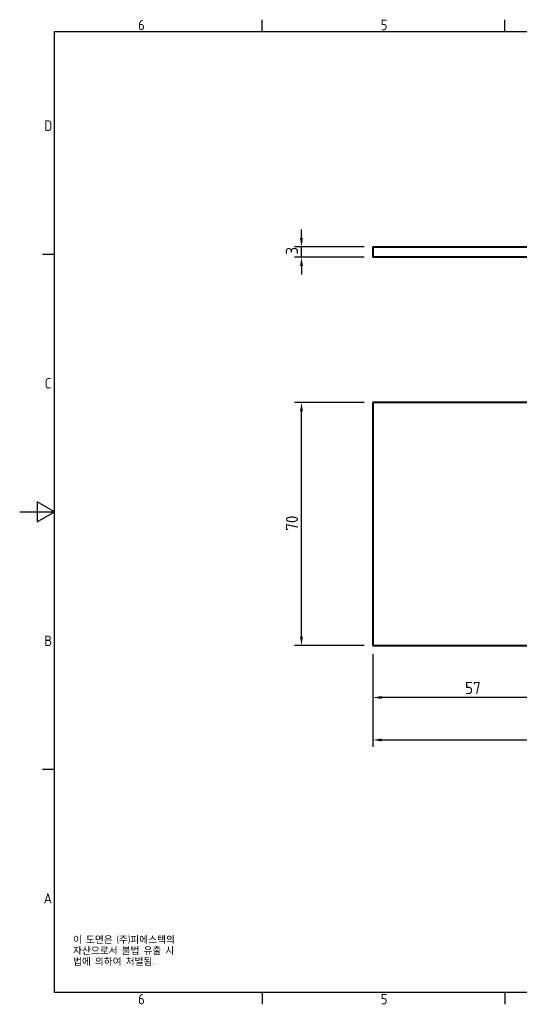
# Model space of a CAD drawing. Header units: millimetres. Extents: x 0 to 2375, y 0 to 3360.
# Drawn here: x 1955 to 2099.7, y 1514 to 1797.8 of the extents above; entities that cross this region are included whole.
import ezdxf

# ---------------------------------------------------------------- set-up
doc = ezdxf.new("R2010")
doc.units = ezdxf.units.MM
for name, color, linetype, lineweight in [('DPJD3197$0$가시적인 것(ISO)', 3, 'Continuous', 40), ('DPJD3197$0$경계(ISO)', 7, 'Continuous', 25), ('DPJD3197$0$기호(ISO)', 5, 'Continuous', 25), ('DPJD3197$0$치수(ISO)', 2, 'Continuous', 25)]:
    doc.layers.add(name, color=color, linetype=linetype, lineweight=lineweight)
doc.styles.add('DPJD3197$0$문자 텍스트_PSTEK_POSCO', font='isocp.shx')
doc.styles.add('DPJD3197$0$치수 텍스트_PSTEK_POSCO', font='isocp.shx')
doc.dimstyles.new('DPJD3197$0$치수_PSTEK_POSCO', dxfattribs={"dimtxt": 3.5, "dimasz": 2.5, "dimexe": 2, "dimexo": 2.5, "dimgap": 1, "dimtad": 1, "dimrnd": 1e-08, "dimdsep": 46, "dimtxsty": 'DPJD3197$0$치수 텍스트_PSTEK_POSCO', "dimcen": 0.09, "dimdle": 10, "dimclrd": 7, "dimclre": 7, "dimclrt": 2, "dimadec": 1, "dimazin": 2, "dimtfac": 1, "dimtmove": 0, "dimatfit": 3, "dimfxl": 0, "dimtolj": 1, "dimlwd": -1, "dimlwe": -1, "dimarcsym": 0})

# ---------------------------------------------------------------- blocks, each defined once
blk = doc.blocks.new('DPJD3197$0$경계 Default Border')
at = {"layer": 'DPJD3197$0$경계(ISO)'}
for p, q in [((70, 287.0000076293945), (70, 290.4000091552734)), ((140, 287.0000076293945), (140, 290.4000091552734)), ((10, 222.7499961853027), (6.599999666213989, 222.7499961853027)), ((10, 74.25000190734863), (6.599999666213989, 74.25000190734863)), ((70, 10), (70, 6.599999666213989)), ((140, 10), (140, 6.599999666213989))]:
    blk.add_line(p, q, dxfattribs=at)
at = {"layer": 'DPJD3197$0$경계(ISO)', "flags": 128}
for points in [[(10, 10), (10, 287.0000076293945), (410, 287.0000076293945), (410, 10), (10, 10)], [(0, 148.5000038146973), (10, 148.5000038146973), (5, 151.3867473602295), (5, 145.6132507324219), (10, 148.5000038146973)]]:
    blk.add_lwpolyline(points, dxfattribs=at)
at = {"layer": 'DPJD3197$0$경계(ISO)', "color": 2, "char_height": 3.00000011920929, "attachment_point": 7, "style": 'DPJD3197$0$문자 텍스트_PSTEK_POSCO'}
for s, insert in [('6', (34.14453946055966, 287.3713945155963)), ('5', (104.1445394605597, 287.3713945155963)), ('D', (7.078270083685684, 258.3463944559917)), ('C', (7.244539400955009, 184.0963944559917)), ('B', (7.078270083685684, 109.8463944559917)), ('A', (6.914400698149937, 35.61784856929444)), ('6', (34.14453946055966, 6.57139439638704)), ('5', (104.1445394605597, 6.57139439638704))]:
    blk.add_mtext(s, dxfattribs=dict(at, insert=insert))
blk = doc.blocks.new('*D101')
at = {"layer": 'Defpoints', "color": 0}
for p in [(158.9241777654888, 120.0169329349419), (101.9241777654889, 110.0169329349419), (101.9241777654889, 95.01693293494192)]:
    blk.add_point(p, dxfattribs=at)
at = {"layer": 'DPJD3197$0$치수(ISO)', "color": 7}
for p, q in [((158.9241777654888, 117.5169329349419), (158.9241777654888, 93.01693293494192)), ((101.9241777654889, 107.5169329349419), (101.9241777654889, 93.01693293494192)), ((156.4241777654888, 95.01693293494192), (104.4241777654889, 95.01693293494192))]:
    blk.add_line(p, q, dxfattribs=at)
for points in [[(104.4241777654889, 95.43359960160859), (104.4241777654889, 94.60026626827525), (101.9241777654889, 95.01693293494192)], [(156.4241777654888, 95.43359960160859), (156.4241777654888, 94.60026626827525), (158.9241777654888, 95.01693293494192)]]:
    blk.add_solid(points, dxfattribs=at)
at = {"layer": 'DPJD3197$0$치수(ISO)', "color": 2, "insert": (128.4991777654888, 97.76693293494192), "char_height": 3.5, "attachment_point": 4, "style": 'DPJD3197$0$치수 텍스트_PSTEK_POSCO'}
blk.add_mtext('\\A1;57', dxfattribs=at)
blk = doc.blocks.new('*D103')
at = {"layer": 'Defpoints', "color": 0}
for p in [(328.9241777654888, 130.0169329349419), (101.9241777654889, 110.0169329349419), (328.9241777654888, 82.77882844366815)]:
    blk.add_point(p, dxfattribs=at)
at = {"layer": 'DPJD3197$0$치수(ISO)', "color": 7}
for p, q in [((328.9241777654888, 127.5169329349419), (328.9241777654888, 80.77882844366815)), ((101.9241777654889, 107.5169329349419), (101.9241777654889, 80.77882844366815)), ((104.4241777654889, 82.77882844366815), (326.4241777654888, 82.77882844366815))]:
    blk.add_line(p, q, dxfattribs=at)
for points in [[(104.4241777654889, 83.19549511033482), (104.4241777654889, 82.36216177700148), (101.9241777654889, 82.77882844366815)], [(326.4241777654888, 83.19549511033482), (326.4241777654888, 82.36216177700148), (328.9241777654888, 82.77882844366815)]]:
    blk.add_solid(points, dxfattribs=at)
at = {"layer": 'DPJD3197$0$치수(ISO)', "color": 2, "insert": (212.2297387891109, 85.52917293185712), "char_height": 3.5, "attachment_point": 4, "style": 'DPJD3197$0$치수 텍스트_PSTEK_POSCO'}
blk.add_mtext('\\A1;227', dxfattribs=at)
blk = doc.blocks.new('*D104')
at = {"layer": 'Defpoints', "color": 0}
for p in [(81.2966963340632, 180.0169329349419), (101.9241777654889, 180.0169329349419), (101.9241777654889, 110.0169329349419)]:
    blk.add_point(p, dxfattribs=at)
at = {"layer": 'DPJD3197$0$치수(ISO)', "color": 7}
for p, q in [((99.42417776548886, 180.0169329349419), (79.2966963340632, 180.0169329349419)), ((81.29669633406318, 112.5169329349419), (81.2966963340632, 177.5169329349419)), ((99.42417776548888, 110.0169329349419), (79.29669633406318, 110.0169329349419))]:
    blk.add_line(p, q, dxfattribs=at)
for points in [[(80.88002966739653, 177.5169329349419), (81.71336300072987, 177.5169329349419), (81.2966963340632, 180.0169329349419)], [(80.88002966739651, 112.5169329349419), (81.71336300072986, 112.5169329349419), (81.29669633406318, 110.0169329349419)]]:
    blk.add_solid(points, dxfattribs=at)
at = {"layer": 'DPJD3197$0$치수(ISO)', "color": 2, "insert": (78.54669633406317, 143.090554982186), "char_height": 3.5, "attachment_point": 4, "rotation": 90, "style": 'DPJD3197$0$치수 텍스트_PSTEK_POSCO'}
blk.add_mtext('\\A1;70', dxfattribs=at)
blk = doc.blocks.new('*D108')
at = {"layer": 'Defpoints', "color": 0}
for p in [(81.2966963340607, 224.9451610583278), (101.9241777655121, 224.9451610583278), (101.9241777655121, 221.9451610583278)]:
    blk.add_point(p, dxfattribs=at)
at = {"layer": 'DPJD3197$0$치수(ISO)', "color": 7}
for p, q in [((81.2966963340607, 227.4451610583278), (81.2966963340607, 229.9451610583278)), ((99.42417776551213, 224.9451610583278), (79.2966963340607, 224.9451610583278)), ((81.29669633406068, 221.9451610583278), (81.2966963340607, 224.9451610583278)), ((99.42417776551213, 221.9451610583278), (79.29669633406068, 221.9451610583278)), ((81.29669633406068, 219.4451610583278), (81.29669633406068, 216.9451610583278))]:
    blk.add_line(p, q, dxfattribs=at)
for points in [[(80.88002966739403, 227.4451610583278), (81.71336300072737, 227.4451610583278), (81.2966963340607, 224.9451610583278)], [(80.88002966739401, 219.4451610583278), (81.71336300072736, 219.4451610583278), (81.29669633406068, 221.9451610583278)]]:
    blk.add_solid(points, dxfattribs=at)
at = {"layer": 'DPJD3197$0$치수(ISO)', "color": 2, "insert": (78.54669633406066, 222.6726736849125), "char_height": 3.5, "attachment_point": 4, "rotation": 90, "style": 'DPJD3197$0$치수 텍스트_PSTEK_POSCO'}
blk.add_mtext('\\A1;3', dxfattribs=at)
blk = doc.blocks.new('DPJD3197')
at = {"layer": 'DPJD3197$0$가시적인 것(ISO)'}
for p, q in [((101.9241777655121, 224.9451610583278), (148.9241777655121, 224.9451610583278)), ((101.9241777655121, 224.9451610583278), (101.9241777655121, 221.9451610583278)), ((148.9241777655121, 221.9451610583278), (101.9241777655121, 221.9451610583278)), ((148.9241777654888, 180.0169329349419), (101.9241777654889, 180.0169329349419)), ((101.9241777654889, 180.0169329349419), (101.9241777654889, 110.0169329349419)), ((101.9241777654889, 110.0169329349419), (148.9241777654888, 110.0169329349419))]:
    blk.add_line(p, q, dxfattribs=at)
blk.add_blockref('DPJD3197$0$경계 Default Border', (0, 0))
at = {"layer": 'DPJD3197$0$기호(ISO)', "color": 7, "insert": (15.39462540488438, 26.22827243992431), "char_height": 2.000000029802322, "width": 51.24013826054251, "attachment_point": 1, "line_spacing_factor": 0.9442214369773865, "style": 'DPJD3197$0$문자 텍스트_PSTEK_POSCO'}
blk.add_mtext('{이 도면은 (주)피에스텍의\\P자산으로서 불법 유출 시 \\P법에 의하여 처벌됨.}', dxfattribs=at)
at = {"layer": 'DPJD3197$0$치수(ISO)', "color": 7}
for base, p1, p2, angle, override, picture, middle in [((81.2966963340607, 224.9451610583278), (101.9241777655121, 221.9451610583278), (101.9241777655121, 224.9451610583278), 90, {"dimdec": 2, "dimtp": 0, "dimtm": -0, "dimtdec": 2, "dimtofl": 1, "dimatfit": 1}, '*D108', (81.29669633406066, 223.4451610583278)), ((81.2966963340632, 180.0169329349419), (101.9241777654889, 110.0169329349419), (101.9241777654889, 180.0169329349419), 270, {"dimdec": 2, "dimtp": 0, "dimtm": -0, "dimtdec": 2, "dimtofl": 0, "dimatfit": 1}, '*D104', (81.29669633406317, 145.0169329349419)), ((328.9241777654888, 82.77882844366815), (101.9241777654889, 110.0169329349419), (328.9241777654888, 130.0169329349419), 180, {"dimdec": 2, "dimtp": 0, "dimtm": -0, "dimtdec": 2, "dimtofl": 0, "dimatfit": 1}, '*D103', (215.4241777654888, 82.77882844366815)), ((101.9241777654889, 95.01693293494192), (158.9241777654888, 120.0169329349419), (101.9241777654889, 110.0169329349419), 180, {"dimdec": 2, "dimtp": 0, "dimtm": -0, "dimtdec": 2, "dimtofl": 0, "dimatfit": 1}, '*D101', (130.4241777654888, 95.01693293494192))]:
    dim = blk.add_linear_dim(base=base, p1=p1, p2=p2, angle=angle, dimstyle='DPJD3197$0$치수_PSTEK_POSCO', override=override, dxfattribs=at)
    dim.commit()
    dim.dimension.update_dxf_attribs({"geometry": picture, "text_midpoint": middle, "dimtype": 128})

msp = doc.modelspace()

# ---------------------------------------------------------------- block references
msp.add_blockref('DPJD3197', (1954.999995577345, 1507.439703936045))

doc.saveas('drawing.dxf')
